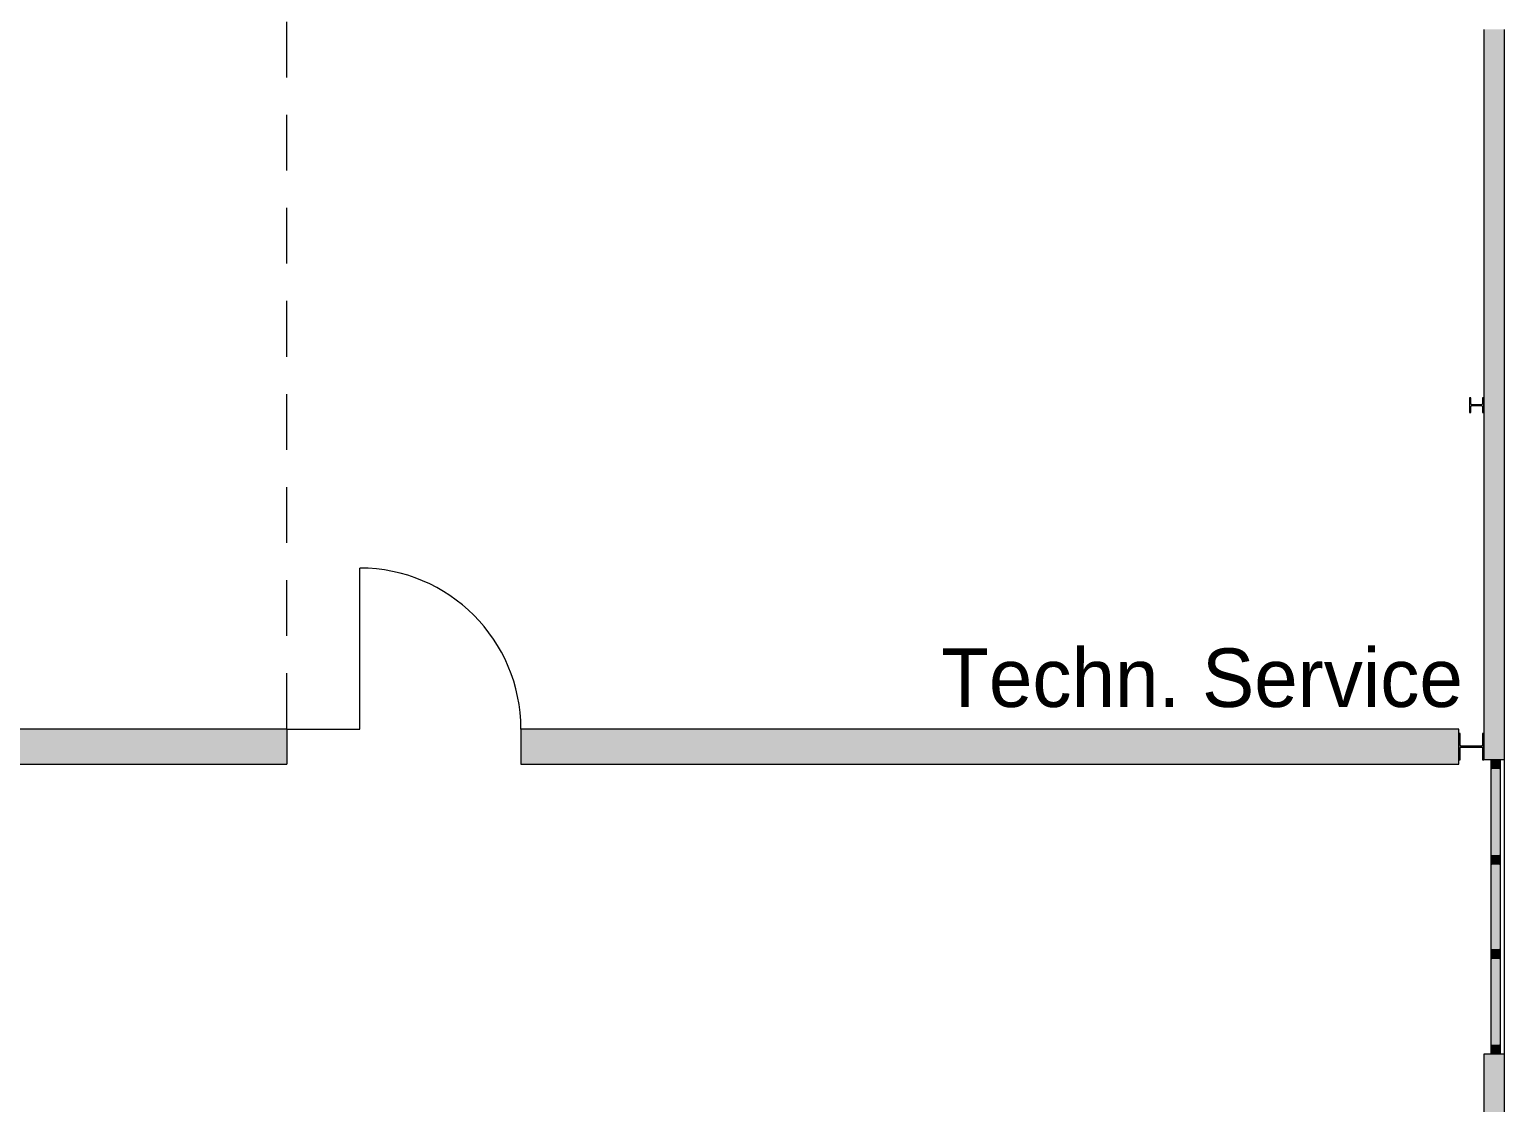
# Model space of a CAD drawing. Header units: inches. Extents: x 57357 to 155319, y 32663 to 109116.
# Drawn here: x 142759 to 152837, y 54702 to 62033 of the extents above; entities that cross this region are included whole.
import ezdxf

# ---------------------------------------------------------------- set-up
doc = ezdxf.new("R2010")
doc.units = ezdxf.units.IN
doc.header["$LTSCALE"] = 300
doc.header["$MEASUREMENT"] = 0
doc.linetypes.add('Strichlinie__lang', pattern=[2.12, 1.27, -0.85])
doc.linetypes.add('Wipeout_Contour', pattern=[1.01, 0.01, -1])
doc.layers.add('Grundebene', color=7, linetype='Continuous')
doc.styles.add('ARIAL', font='arial.ttf', dxfattribs={"height": 0.2})

# ---------------------------------------------------------------- blocks, each defined once
blk = doc.blocks.new('Color_Area-EE2')
at = {"layer": 'Grundebene', "true_color": 0xffffff, "transparency": 33554687}
blk.add_hatch(color=7, dxfattribs=at).paths.add_polyline_path([(152807, 55033), (152747, 55033), (152747, 55093), (152807, 55093)], flags=0)
at = {"layer": 'Grundebene', "color": 18, "linetype": 'Wipeout_Contour', "lineweight": 13, "true_color": 0x000000}
for p, q in [((152747, 55033), (152747, 55093)), ((152747, 55093), (152807, 55093)), ((152807, 55033), (152747, 55033)), ((152807, 55093), (152807, 55033))]:
    blk.add_line(p, q, dxfattribs=at)
blk = doc.blocks.new('Color_Area-EE8')
at = {"layer": 'Grundebene', "true_color": 0xffffff, "transparency": 33554687}
blk.add_hatch(color=7, dxfattribs=at).paths.add_polyline_path([(152747, 57043), (152807, 57043), (152807, 56983), (152747, 56983)], flags=0)
at = {"layer": 'Grundebene', "color": 18, "linetype": 'Wipeout_Contour', "lineweight": 13, "true_color": 0x000000}
for p, q in [((152747, 57043), (152807, 57043)), ((152747, 56983), (152747, 57043)), ((152807, 57043), (152807, 56983)), ((152807, 56983), (152747, 56983))]:
    blk.add_line(p, q, dxfattribs=at)
blk = doc.blocks.new('Color_Area-EEE')
at = {"layer": 'Grundebene', "true_color": 0xffffff, "transparency": 33554687}
blk.add_hatch(color=7, dxfattribs=at).paths.add_polyline_path([(152807, 55686), (152807, 55093), (152747, 55093), (152747, 55686)], flags=0)
at = {"layer": 'Grundebene', "color": 18, "linetype": 'Wipeout_Contour', "lineweight": 13, "true_color": 0x000000}
for p, q in [((152747, 55093), (152747, 55686)), ((152747, 55686), (152807, 55686)), ((152807, 55686), (152807, 55093)), ((152807, 55093), (152747, 55093))]:
    blk.add_line(p, q, dxfattribs=at)
blk = doc.blocks.new('Color_Area-EF4')
at = {"layer": 'Grundebene', "true_color": 0xffffff, "transparency": 33554687}
blk.add_hatch(color=7, dxfattribs=at).paths.add_polyline_path([(152807, 55716), (152807, 55686), (152747, 55686), (152747, 55716)], flags=0)
at = {"layer": 'Grundebene', "color": 18, "linetype": 'Wipeout_Contour', "lineweight": 13, "true_color": 0x000000}
for p, q in [((152747, 55686), (152747, 55716)), ((152747, 55716), (152807, 55716)), ((152807, 55686), (152747, 55686)), ((152807, 55716), (152807, 55686))]:
    blk.add_line(p, q, dxfattribs=at)
blk = doc.blocks.new('Color_Area-EFA')
at = {"layer": 'Grundebene', "true_color": 0xffffff, "transparency": 33554687}
blk.add_hatch(color=7, dxfattribs=at).paths.add_polyline_path([(152807, 56329), (152807, 55746), (152747, 55746), (152747, 56329)], flags=0)
at = {"layer": 'Grundebene', "color": 18, "linetype": 'Wipeout_Contour', "lineweight": 13, "true_color": 0x000000}
for p, q in [((152747, 55746), (152747, 56329)), ((152747, 56329), (152807, 56329)), ((152807, 56329), (152807, 55746)), ((152807, 55746), (152747, 55746))]:
    blk.add_line(p, q, dxfattribs=at)
blk = doc.blocks.new('Color_Area-F00')
at = {"layer": 'Grundebene', "true_color": 0xffffff, "transparency": 33554687}
blk.add_hatch(color=7, dxfattribs=at).paths.add_polyline_path([(152807, 55746), (152807, 55716), (152747, 55716), (152747, 55746)], flags=0)
at = {"layer": 'Grundebene', "color": 18, "linetype": 'Wipeout_Contour', "lineweight": 13, "true_color": 0x000000}
for p, q in [((152747, 55716), (152747, 55746)), ((152747, 55746), (152807, 55746)), ((152807, 55746), (152807, 55716)), ((152807, 55716), (152747, 55716))]:
    blk.add_line(p, q, dxfattribs=at)
blk = doc.blocks.new('Color_Area-F06')
at = {"layer": 'Grundebene', "true_color": 0xffffff, "transparency": 33554687}
blk.add_hatch(color=7, dxfattribs=at).paths.add_polyline_path([(152807, 56359), (152807, 56329), (152747, 56329), (152747, 56359)], flags=0)
at = {"layer": 'Grundebene', "color": 18, "linetype": 'Wipeout_Contour', "lineweight": 13, "true_color": 0x000000}
for p, q in [((152747, 56329), (152747, 56359)), ((152747, 56359), (152807, 56359)), ((152807, 56359), (152807, 56329)), ((152807, 56329), (152747, 56329))]:
    blk.add_line(p, q, dxfattribs=at)
blk = doc.blocks.new('Color_Area-F0C')
at = {"layer": 'Grundebene', "true_color": 0xffffff, "transparency": 33554687}
blk.add_hatch(color=7, dxfattribs=at).paths.add_polyline_path([(152807, 56983), (152807, 56389), (152747, 56389), (152747, 56983)], flags=0)
at = {"layer": 'Grundebene', "color": 18, "linetype": 'Wipeout_Contour', "lineweight": 13, "true_color": 0x000000}
for p, q in [((152747, 56389), (152747, 56983)), ((152747, 56983), (152807, 56983)), ((152807, 56983), (152807, 56389)), ((152807, 56389), (152747, 56389))]:
    blk.add_line(p, q, dxfattribs=at)
blk = doc.blocks.new('Color_Area-F12')
at = {"layer": 'Grundebene', "true_color": 0xffffff, "transparency": 33554687}
blk.add_hatch(color=7, dxfattribs=at).paths.add_polyline_path([(152807, 56389), (152807, 56359), (152747, 56359), (152747, 56389)], flags=0)
at = {"layer": 'Grundebene', "color": 18, "linetype": 'Wipeout_Contour', "lineweight": 13, "true_color": 0x000000}
for p, q in [((152747, 56359), (152747, 56389)), ((152747, 56389), (152807, 56389)), ((152807, 56359), (152747, 56359)), ((152807, 56389), (152807, 56359))]:
    blk.add_line(p, q, dxfattribs=at)

msp = doc.modelspace()

# ---------------------------------------------------------------- hatches: boundary and pattern name
at = {"layer": 'Grundebene', "true_color": 0x000000, "transparency": 33554687}
for points in [[(152837, 57043), (152837, 62033), (152697, 62033), (152697, 57043)], [(138067, 57013), (138067, 57253), (144517, 57253), (144517, 57013)], [(146117, 57013), (152526, 57013), (152526, 57253), (146117, 57253)], [(152837, 50043), (152837, 55033), (152697, 55033), (152697, 50043)]]:
    msp.add_hatch(color=18, dxfattribs=at).paths.add_polyline_path(points, flags=0)

# ---------------------------------------------------------------- linework, layer by layer
at = {"layer": 'Grundebene', "color": 18, "linetype": 'Strichlinie__lang', "lineweight": 13, "true_color": 0x000000}
msp.add_line((144517, 57253), (144517, 64013), dxfattribs=at)
at = {"layer": 'Grundebene', "color": 18, "linetype": 'Continuous', "lineweight": 13, "true_color": 0x000000}
for p, q in [((152697, 62033), (152697, 57043)), ((152837, 57043), (152837, 62033)), ((152607, 59516), (152597, 59516)), ((152597, 59516), (152597, 59416)), ((152607, 59475), (152607, 59516)), ((152681, 59469), (152613, 59469)), ((152613, 59463), (152681, 59463)), ((152697, 59516), (152687, 59516)), ((152687, 59516), (152687, 59475)), ((152697, 59416), (152697, 59516)), ((152597, 59416), (152607, 59416)), ((152607, 59416), (152607, 59457)), ((152687, 59457), (152687, 59416)), ((152687, 59416), (152697, 59416)), ((145017, 57253), (145017, 58353)), ((144517, 57253), (138067, 57253)), ((144517, 57253), (144517, 57203)), ((144517, 57253), (145017, 57253)), ((144517, 57253), (144517, 57203)), ((146117, 57253), (146117, 57203)), ((152526, 57253), (146117, 57253)), ((146117, 57253), (146117, 57203)), ((152526, 57013), (152526, 57253)), ((144517, 57203), (144517, 57013)), ((146117, 57203), (146117, 57013)), ((152535, 57223), (152526, 57223)), ((152526, 57223), (152526, 57043)), ((152535, 57142), (152535, 57223)), ((152697, 57223), (152688, 57223)), ((152688, 57223), (152688, 57142)), ((152697, 57043), (152697, 57223)), ((152526, 57043), (152535, 57043)), ((152535, 57043), (152535, 57124)), ((152682, 57136), (152541, 57136)), ((152541, 57130), (152682, 57130)), ((152688, 57124), (152688, 57043)), ((152688, 57043), (152697, 57043)), ((152747, 57043), (152697, 57043)), ((152807, 57043), (152747, 57043)), ((152747, 56983), (152747, 57043)), ((152807, 57043), (152747, 57043)), ((152837, 57043), (152807, 57043)), ((152807, 57043), (152807, 56983)), ((152837, 55033), (152837, 57043)), ((138067, 57013), (144517, 57013)), ((146117, 57013), (152526, 57013)), ((152807, 56983), (152747, 56983)), ((152747, 56389), (152747, 56983)), ((152807, 56983), (152807, 56389)), ((152747, 56359), (152747, 56389)), ((152747, 56389), (152807, 56389)), ((152747, 56329), (152747, 56359)), ((152747, 56359), (152807, 56359)), ((152807, 56359), (152747, 56359)), ((152807, 56389), (152807, 56359)), ((152807, 56359), (152807, 56329)), ((152747, 55746), (152747, 56329)), ((152807, 56329), (152747, 56329)), ((152807, 56329), (152807, 55746)), ((152747, 55716), (152747, 55746)), ((152747, 55746), (152807, 55746)), ((152807, 55746), (152807, 55716)), ((152747, 55686), (152747, 55716)), ((152747, 55716), (152807, 55716)), ((152807, 55716), (152747, 55716)), ((152747, 55093), (152747, 55686)), ((152807, 55686), (152747, 55686)), ((152807, 55716), (152807, 55686)), ((152807, 55686), (152807, 55093)), ((152747, 55033), (152697, 55033)), ((152697, 55033), (152697, 50043)), ((152747, 55033), (152747, 55093)), ((152747, 55093), (152807, 55093)), ((152807, 55033), (152747, 55033)), ((152807, 55033), (152747, 55033)), ((152807, 55093), (152807, 55033)), ((152837, 55033), (152807, 55033)), ((152837, 50043), (152837, 55033))]:
    msp.add_line(p, q, dxfattribs=at)
at = {"layer": 'Grundebene', "color": 18, "linetype": 'Wipeout_Contour', "lineweight": 13, "true_color": 0x000000}
for points in [[(152807, 57043), (152807, 56983), (152747, 56983), (152747, 57043), (152807, 57043)], [(152807, 56389), (152747, 56389), (152747, 56983), (152807, 56983), (152807, 56389)], [(152807, 56359), (152747, 56359), (152747, 56389), (152807, 56389), (152807, 56359)], [(152807, 56329), (152747, 56329), (152747, 56359), (152807, 56359), (152807, 56329)], [(152807, 55746), (152747, 55746), (152747, 56329), (152807, 56329), (152807, 55746)], [(152807, 55716), (152747, 55716), (152747, 55746), (152807, 55746), (152807, 55716)], [(152807, 55686), (152747, 55686), (152747, 55716), (152807, 55716), (152807, 55686)], [(152807, 55093), (152747, 55093), (152747, 55686), (152807, 55686), (152807, 55093)], [(152747, 55033), (152747, 55093), (152807, 55093), (152807, 55033), (152747, 55033)]]:
    msp.add_lwpolyline(points, dxfattribs=at)
at = {"layer": 'Grundebene', "color": 18, "linetype": 'Continuous', "lineweight": 13, "true_color": 0x000000}
for centre, radius, start, end in [((152613, 59475), 6, 180, 270), ((152613, 59457), 6, 90, 180), ((152681, 59475), 6, 270, 360), ((152681, 59457), 6, 360, 90), ((145017, 57253), 1100, 360, 90), ((152541, 57142), 6, 180, 270), ((152541, 57124), 6, 90, 180), ((152682, 57142), 6, 270, 0), ((152682, 57124), 6, 360, 90)]:
    msp.add_arc(centre, radius, start, end, dxfattribs=at)

# ---------------------------------------------------------------- block references
at = {"layer": 'Grundebene'}
for name in ['Color_Area-EE8', 'Color_Area-F0C', 'Color_Area-F12', 'Color_Area-F06', 'Color_Area-EFA', 'Color_Area-F00', 'Color_Area-EF4', 'Color_Area-EEE', 'Color_Area-EE2']:
    msp.add_blockref(name, (0, 0), dxfattribs=at)

# ---------------------------------------------------------------- texts
at = {"layer": 'Grundebene', "color": 18, "lineweight": 18, "true_color": 0x000000, "style": 'ARIAL', "width": 0.95672}
msp.add_text('Techn. Service', height=400, dxfattribs=at).set_placement((148988, 57404))

doc.saveas('drawing.dxf')
